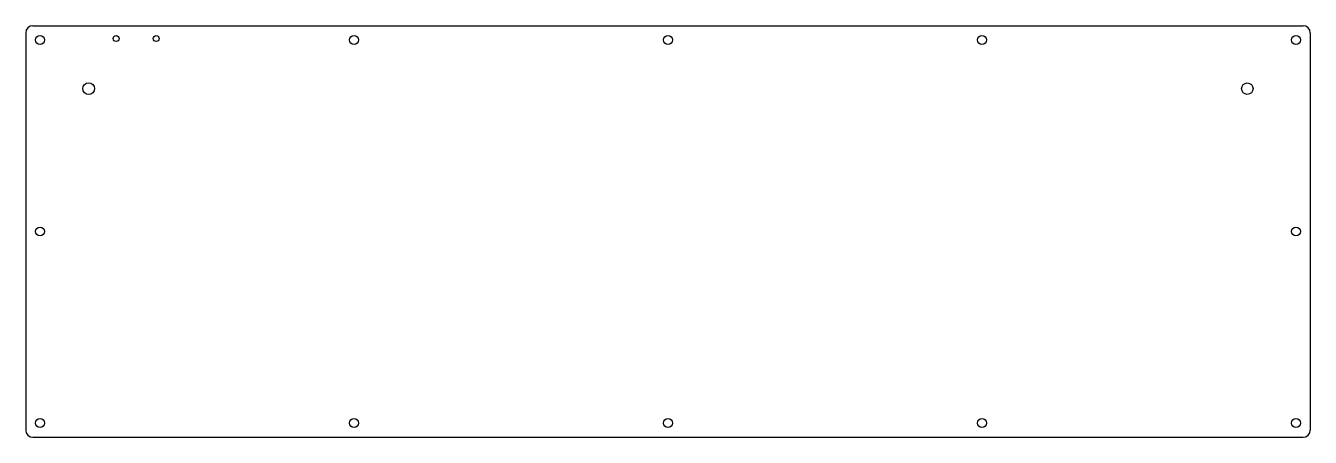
# Model space of a CAD drawing. Extents: x 0 to 449, y -144 to 0.
import ezdxf

# ---------------------------------------------------------------- set-up
doc = ezdxf.new("R2010")
doc.units = 0
doc.header["$MEASUREMENT"] = 0
doc.layers.add('VISIBLE', color=7, linetype='CONTINUOUS')

msp = doc.modelspace()

# ---------------------------------------------------------------- linework, layer by layer
at = {"layer": 'VISIBLE'}
for p, q in [((2.5, 0), (446.125, 0)), ((0, -2.5), (0, -141.325)), ((448.625, -2.5), (448.625, -141.325)), ((2.5, -143.825), (446.125, -143.825))]:
    msp.add_line(p, q, dxfattribs=at)
for centre, radius in [((5, -5), 1.55), ((31.575, -4.5), 1.05), ((45.575, -4.5), 1.05), ((114.65625, -5), 1.55), ((224.3125, -5), 1.55), ((333.96875, -5), 1.55), ((443.625, -5), 1.55), ((22, -22), 2.05), ((426.625, -22), 2), ((5, -71.9125), 1.55), ((443.625, -71.9125), 1.55), ((5, -138.825), 1.55), ((114.65625, -138.825), 1.55), ((224.3125, -138.825), 1.55), ((333.96875, -138.825), 1.55), ((443.625, -138.825), 1.55)]:
    msp.add_circle(centre, radius, dxfattribs=at)
for centre, start, end in [((2.5, -2.5), 90, 180), ((446.125, -2.5), 0, 90), ((2.5, -141.325), 180, 270), ((446.125, -141.325), 270, 0)]:
    msp.add_arc(centre, 2.5, start, end, dxfattribs=at)

doc.saveas('drawing.dxf')
